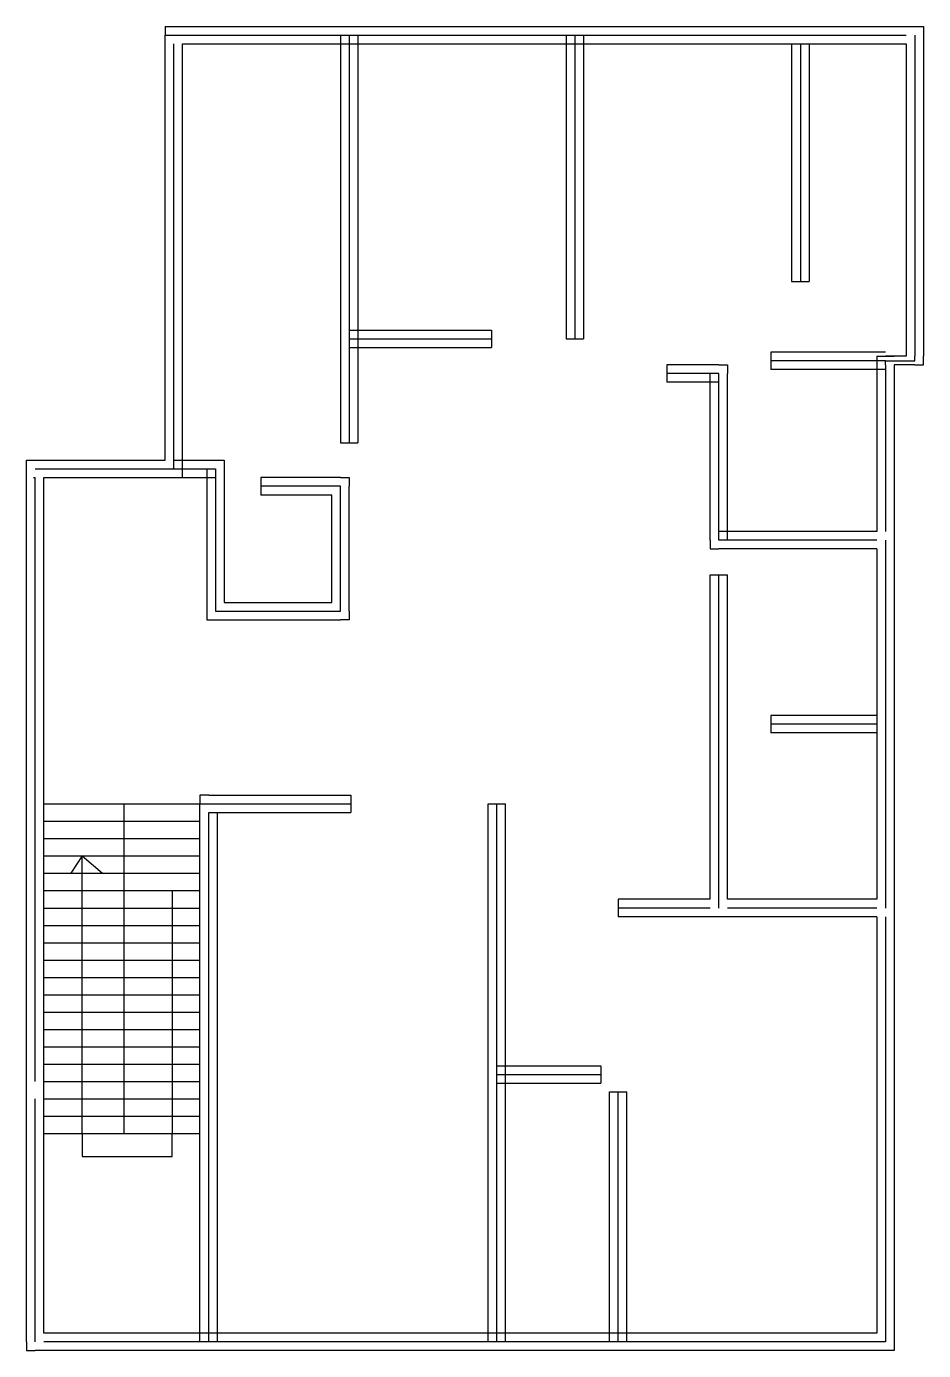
# Model space of a CAD drawing. Header units: inches. Extents: x 418 to 935, y -389 to 374.
import ezdxf

# ---------------------------------------------------------------- set-up
doc = ezdxf.new("R2010")
doc.units = ezdxf.units.IN
doc.header["$MEASUREMENT"] = 0

msp = doc.modelspace()

# ---------------------------------------------------------------- linework, layer by layer
for p, q in [((497.75, 373.92), (603.75, 373.92)), ((497.75, 373.92), (497.75, 368.92)), ((603.75, 373.92), (733.75, 373.92)), ((733.75, 373.92), (863.75, 373.92)), ((863.75, 373.92), (929.75, 373.92)), ((863.75, 373.92), (929.75, 373.92)), ((929.75, 373.92), (934.75, 373.92)), ((934.75, 373.92), (934.75, 368.92)), ((497.75, 123.92), (497.75, 368.92)), ((497.75, 368.92), (603.75, 368.92)), ((598.75, 368.92), (598.75, 133.92)), ((603.75, 368.92), (733.75, 368.92)), ((603.75, 368.92), (603.75, 133.92)), ((608.75, 368.92), (608.75, 133.92)), ((608.75, 368.92), (608.75, 133.92)), ((728.75, 368.92), (728.75, 193.92)), ((733.75, 368.92), (863.75, 368.92)), ((733.75, 368.92), (733.75, 193.92)), ((733.75, 368.92), (733.75, 193.92)), ((738.75, 368.92), (738.75, 193.92)), ((863.75, 368.92), (924.75, 368.92)), ((929.75, 368.92), (929.75, 183.92)), ((934.75, 368.92), (934.75, 183.92)), ((934.75, 368.92), (934.75, 183.92)), ((502.75, 123.92), (502.75, 363.92)), ((507.75, 123.92), (507.75, 363.92)), ((507.75, 363.92), (603.75, 363.92)), ((507.75, 123.92), (507.75, 363.92)), ((603.75, 363.92), (733.75, 363.92)), ((733.75, 363.92), (863.75, 363.92)), ((858.75, 363.92), (858.75, 226.92)), ((863.75, 363.92), (924.75, 363.92)), ((863.75, 363.92), (863.75, 226.92)), ((863.75, 363.92), (863.75, 226.92)), ((868.75, 363.92), (868.75, 226.92)), ((924.75, 363.92), (924.75, 183.92)), ((858.75, 226.92), (868.75, 226.92)), ((603.75, 198.92), (685.75, 198.92)), ((685.75, 198.92), (685.75, 188.92)), ((603.75, 193.92), (685.75, 193.92)), ((728.75, 193.92), (738.75, 193.92)), ((603.75, 188.92), (685.75, 188.92)), ((912.75, 186.2), (846.75, 186.2)), ((846.75, 186.2), (846.75, 176.2)), ((907.75, 183.92), (907.75, 82.92)), ((907.75, 183.92), (917.75, 183.92)), ((924.75, 183.92), (912.75, 183.92)), ((929.75, 181.2), (929.75, 183.92)), ((934.75, 178.92), (934.75, 183.92)), ((816.75, 178.92), (786.75, 178.92)), ((786.75, 178.92), (786.75, 168.92)), ((816.75, 178.92), (821.75, 178.92)), ((821.75, 178.92), (821.75, 173.92)), ((912.75, 181.2), (846.75, 181.2)), ((912.75, 176.2), (846.75, 176.2)), ((912.75, 178.92), (912.75, 181.2)), ((912.75, 181.2), (929.75, 181.2)), ((912.75, 178.92), (912.75, 82.92)), ((917.75, 178.92), (917.75, 77.92)), ((917.75, 178.92), (917.75, 77.92)), ((929.75, 178.92), (917.75, 178.92)), ((929.75, 178.92), (934.75, 178.92)), ((816.75, 173.92), (786.75, 173.92)), ((816.75, 168.92), (786.75, 168.92)), ((811.75, 77.92), (811.75, 173.92)), ((816.75, 77.92), (816.75, 173.92)), ((821.75, 77.92), (821.75, 173.92)), ((598.75, 133.92), (608.75, 133.92)), ((417.75, 41.92), (417.75, 123.92)), ((417.75, 123.92), (422.75, 123.92)), ((421.75, 123.92), (497.75, 123.92)), ((502.75, 118.92), (502.75, 123.92)), ((502.75, 123.92), (526.75, 123.92)), ((507.75, 113.92), (507.75, 123.92)), ((526.75, 123.92), (531.75, 123.92)), ((531.75, 123.92), (531.75, 118.92)), ((422.75, 118.92), (497.75, 118.92)), ((497.75, 118.92), (502.75, 118.92)), ((502.75, 118.92), (526.75, 118.92)), ((521.75, 118.92), (521.75, 36.92)), ((526.75, 118.92), (526.75, 36.92)), ((531.75, 118.92), (531.75, 41.92)), ((421.75, 113.92), (422.75, 113.92)), ((422.75, 41.92), (422.75, 113.92)), ((427.75, 41.92), (427.75, 113.92)), ((427.75, 113.92), (497.75, 113.92)), ((497.75, 113.92), (507.75, 113.92)), ((502.75, 113.92), (526.75, 113.92)), ((598.75, 113.92), (552.75, 113.92)), ((552.75, 113.92), (552.75, 103.92)), ((598.75, 108.92), (552.75, 108.92)), ((598.75, 113.92), (603.75, 113.92)), ((598.75, 36.92), (598.75, 108.92)), ((603.75, 113.92), (603.75, 108.92)), ((603.75, 36.92), (603.75, 108.92)), ((593.75, 103.92), (552.75, 103.92)), ((593.75, 103.92), (552.75, 103.92)), ((593.75, 103.92), (552.75, 103.92)), ((593.75, 41.92), (593.75, 103.92)), ((811.75, 77.92), (811.75, 72.92)), ((907.75, 82.92), (816.75, 82.92)), ((907.75, 77.92), (816.75, 77.92)), ((912.75, 77.92), (912.75, -28.08)), ((912.75, 77.92), (912.75, -28.08)), ((917.75, 77.92), (917.75, -28.08)), ((811.75, 72.92), (816.75, 72.92)), ((907.75, 72.92), (816.75, 72.92)), ((907.75, 72.92), (907.75, -28.08)), ((811.75, -129.08), (811.75, 57.92)), ((811.75, 57.92), (821.75, 57.92)), ((816.75, -134.08), (816.75, 57.92)), ((821.75, -129.08), (821.75, 57.92)), ((417.75, -74.08), (417.75, 41.92)), ((422.75, -74.08), (422.75, 41.92)), ((427.75, -74.08), (427.75, 41.92)), ((531.75, 41.92), (593.75, 41.92)), ((521.75, 36.92), (521.75, 31.92)), ((521.75, 31.92), (526.75, 31.92)), ((526.75, 36.92), (598.75, 36.92)), ((526.75, 31.92), (598.75, 31.92)), ((603.75, 31.92), (598.75, 31.92)), ((603.75, 36.92), (603.75, 31.92)), ((907.75, -23.08), (846.75, -23.08)), ((846.75, -23.08), (846.75, -33.08)), ((907.75, -28.08), (846.75, -28.08)), ((907.75, -28.08), (907.75, -129.08)), ((912.75, -28.08), (912.75, -134.08)), ((917.75, -28.08), (917.75, -134.08)), ((917.75, -28.08), (917.75, -134.08)), ((907.75, -33.08), (846.75, -33.08)), ((912.75, -33.08), (912.75, -134.08)), ((417.75, -384.08), (417.75, -74.08)), ((422.75, -234.08), (422.75, -74.08)), ((427.75, -379.08), (427.75, -74.08)), ((427.75, -74.08), (522.75, -74.08)), ((473.94, -74.08), (473.94, -264.08)), ((522.75, -69.08), (517.75, -69.08)), ((517.75, -69.08), (517.75, -74.08)), ((517.75, -384.08), (517.75, -74.08)), ((522.75, -69.08), (604.75, -69.08)), ((522.75, -74.08), (604.75, -74.08)), ((604.75, -69.08), (604.75, -79.08)), ((683.75, -384.08), (683.75, -74.08)), ((683.75, -74.08), (693.75, -74.08)), ((688.75, -384.08), (688.75, -74.08)), ((693.75, -384.08), (693.75, -74.08)), ((522.75, -384.08), (522.75, -79.08)), ((522.75, -79.08), (604.75, -79.08)), ((527.75, -384.08), (527.75, -79.08)), ((427.75, -84.08), (517.75, -84.08)), ((427.75, -94.08), (517.75, -94.08)), ((427.75, -104.08), (517.75, -104.08)), ((449.85, -104.08), (443.22, -114.08)), ((449.85, -264.08), (449.85, -104.08)), ((449.85, -104.08), (461.5, -114.08)), ((427.75, -114.08), (517.75, -114.08)), ((427.75, -124.08), (517.75, -124.08)), ((501.8, -124.08), (501.8, -264.08)), ((758.75, -129.08), (758.75, -139.08)), ((811.75, -129.08), (758.75, -129.08)), ((907.75, -129.08), (821.75, -129.08)), ((427.75, -134.08), (517.75, -134.08)), ((811.75, -134.08), (758.75, -134.08)), ((907.75, -134.08), (821.75, -134.08)), ((907.75, -134.08), (821.75, -134.08)), ((917.75, -134.08), (917.75, -230.08)), ((917.75, -134.08), (917.75, -230.08)), ((427.75, -144.08), (517.75, -144.08)), ((907.75, -139.08), (758.75, -139.08)), ((907.75, -139.08), (907.75, -230.08)), ((912.75, -139.08), (912.75, -230.08)), ((427.75, -154.08), (517.75, -154.08)), ((427.75, -164.08), (517.75, -164.08)), ((427.75, -174.08), (517.75, -174.08)), ((427.75, -184.08), (517.75, -184.08)), ((427.75, -194.08), (517.75, -194.08)), ((427.75, -204.08), (517.75, -204.08)), ((427.75, -214.08), (517.75, -214.08)), ((427.75, -224.08), (517.75, -224.08)), ((688.75, -225.08), (748.75, -225.08)), ((748.75, -225.08), (748.75, -235.08)), ((427.75, -234.08), (517.75, -234.08)), ((427.75, -234.08), (517.75, -234.08)), ((688.75, -384.08), (688.75, -230.08)), ((688.75, -230.08), (748.75, -230.08)), ((688.75, -235.08), (748.75, -235.08)), ((907.75, -230.08), (907.75, -379.08)), ((912.75, -230.08), (912.75, -384.08)), ((917.75, -230.08), (917.75, -384.08)), ((422.75, -384.08), (422.75, -244.08)), ((427.75, -244.08), (517.75, -244.08)), ((753.75, -384.08), (753.75, -240.08)), ((753.75, -240.08), (763.75, -240.08)), ((758.75, -384.08), (758.75, -240.08)), ((763.75, -384.08), (763.75, -240.08)), ((427.75, -254.08), (517.75, -254.08)), ((427.75, -264.08), (517.75, -264.08)), ((449.85, -264.08), (449.85, -277.37)), ((501.8, -277.37), (501.8, -264.08)), ((501.8, -264.08), (501.8, -264.08)), ((449.85, -277.37), (501.8, -277.37)), ((522.75, -379.08), (427.75, -379.08)), ((688.75, -379.08), (522.75, -379.08)), ((758.75, -379.08), (688.75, -379.08)), ((907.75, -379.08), (758.75, -379.08)), ((417.75, -384.08), (417.75, -389.08)), ((417.75, -389.08), (422.75, -389.08)), ((522.75, -389.08), (422.75, -389.08)), ((522.75, -384.08), (427.75, -384.08)), ((688.75, -384.08), (522.75, -384.08)), ((688.75, -389.08), (522.75, -389.08)), ((758.75, -384.08), (688.75, -384.08)), ((758.75, -389.08), (688.75, -389.08)), ((912.75, -384.08), (758.75, -384.08)), ((912.75, -389.08), (758.75, -389.08)), ((917.75, -389.08), (912.75, -389.08)), ((917.75, -384.08), (917.75, -389.08))]:
    msp.add_line(p, q)

doc.saveas('drawing.dxf')
